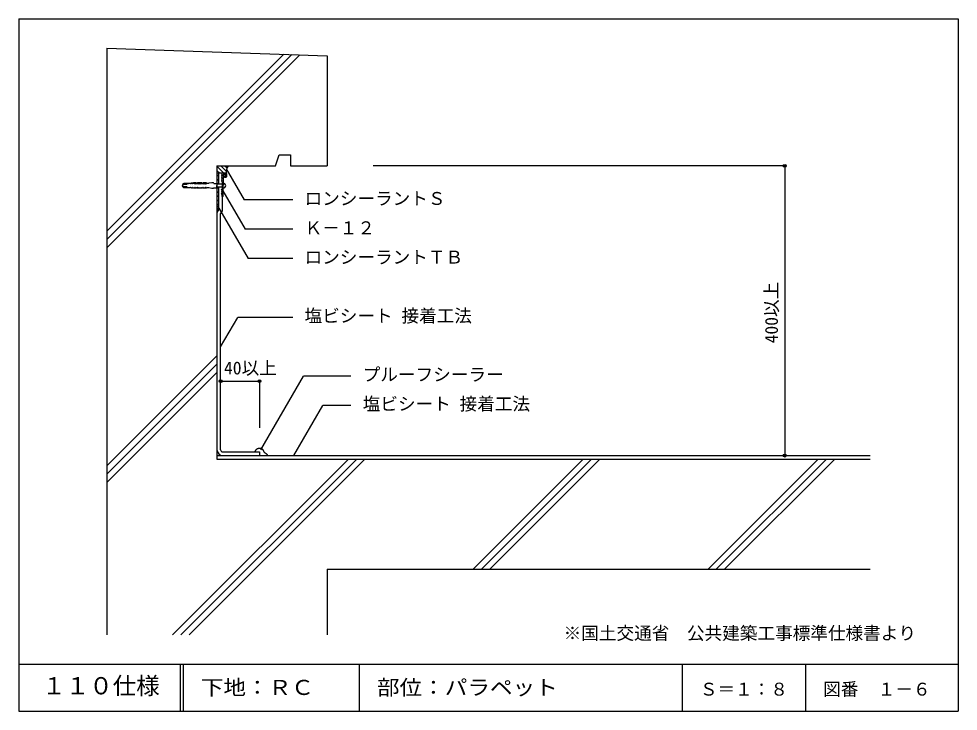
# Model space of a CAD drawing. Units: millimetres, scale not verified. Extents: x -634 to 646, y -1007 to 961.
# Drawn here: x -634 to 646, y -1007 to -63 of the extents above; entities that cross this region are included whole.
import ezdxf
from ezdxf.enums import TextEntityAlignment as Align

# ---------------------------------------------------------------- set-up
doc = ezdxf.new("R2010")
doc.units = ezdxf.units.MM
doc.header["$LTSCALE"] = 8
doc.header["$PDMODE"] = 32
doc.header["$PDSIZE"] = 4
for name, color, linetype in [('2-A_moji', 7, 'Continuous'), ('4-2', 7, 'Continuous'), ('4-3', 3, 'Continuous'), ('4-4', 2, 'Continuous'), ('4-6', 2, 'Continuous'), ('4-7', 7, 'Continuous'), ('4-A', 7, 'Continuous'), ('4-B', 7, 'Continuous'), ('4-D', 4, 'Continuous'), ('4-E', 4, 'Continuous'), ('F-2', 7, 'Continuous'), ('F-5', 6, 'Continuous'), ('F-7', 1, 'Continuous'), ('F-A', 7, 'Continuous')]:
    doc.layers.add(name, color=color, linetype=linetype)
doc.styles.add('HG丸ｺﾞｼｯｸM-PRO', font='')
doc.styles.add('ＭＳ ゴシック', font='')
doc.styles.get('HG丸ｺﾞｼｯｸM-PRO').set_extended_font_data('HG丸ｺﾞｼｯｸM-PRO')
doc.styles.get('ＭＳ ゴシック').set_extended_font_data('MS Gothic')

msp = doc.modelspace()

# ---------------------------------------------------------------- linework, layer by layer
at = {"layer": '4-2'}
for p, q in [((-363.947, -263.128), (-348.767, -263.128)), ((-356.947, -273.128), (-363.947, -273.128)), ((-361.947, -273.128), (-361.947, -288.128)), ((-361.947, -292.128), (-361.947, -323.128)), ((-361.947, -323.128), (-363.947, -326.592)), ((-361.947, -323.128), (-363.947, -323.128)), ((-363.947, -658.128), (-305.947, -658.128))]:
    msp.add_line(p, q, dxfattribs=at)
for points in [[(-363.947, -263.128), (-363.947, -663.128), (526.053, -663.128)], [(-311.944, -653.128), (-311.926, -652.997), (-311.892, -652.772), (-311.855, -652.548), (-311.81, -652.328), (-311.754, -652.111), (-311.685, -651.9), (-311.638, -651.78), (-311.597, -651.688), (-311.519, -651.532), (-311.431, -651.38), (-311.337, -651.231), (-311.237, -651.086), (-311.132, -650.943), (-311.07, -650.862), (-310.996, -650.767), (-310.865, -650.607), (-310.733, -650.449), (-310.597, -650.293), (-310.46, -650.14), (-310.321, -649.988), (-310.24, -649.901), (-310.154, -649.81), (-310.005, -649.654), (-309.853, -649.501), (-309.698, -649.351), (-309.539, -649.204), (-309.376, -649.063), (-309.278, -648.983), (-309.191, -648.915), (-309.036, -648.8), (-308.877, -648.692), (-308.714, -648.592), (-308.547, -648.499), (-308.375, -648.416), (-308.274, -648.372), (-308.16, -648.327), (-307.96, -648.26), (-307.756, -648.203), (-307.549, -648.156)], [(-307.549, -648.156), (-307.34, -648.116), (-307.129, -648.083), (-307.006, -648.066), (-306.858, -648.047), (-306.602, -648.02), (-306.345, -648.001), (-306.089, -647.992), (-305.834, -647.994), (-305.58, -648.008), (-305.434, -648.022), (-305.326, -648.036), (-305.142, -648.065), (-304.958, -648.099), (-304.774, -648.137), (-304.59, -648.177), (-304.405, -648.218), (-304.298, -648.241), (-304.175, -648.266), (-303.965, -648.309), (-303.755, -648.355), (-303.548, -648.408), (-303.345, -648.47), (-303.149, -648.546), (-303.038, -648.598), (-302.939, -648.651), (-302.774, -648.754), (-302.616, -648.871), (-302.465, -648.999), (-302.322, -649.136), (-302.186, -649.281), (-302.11, -649.368), (-302.026, -649.47), (-301.888, -649.652), (-301.758, -649.838), (-301.634, -650.028), (-301.517, -650.222), (-301.404, -650.418), (-301.34, -650.533), (-301.273, -650.656)], [(-301.273, -650.656), (-301.159, -650.869), (-301.047, -651.083), (-300.936, -651.299), (-300.825, -651.514), (-300.714, -651.731), (-300.649, -651.856), (-300.561, -652.025), (-300.404, -652.314), (-300.24, -652.599), (-300.065, -652.876), (-299.876, -653.142), (-299.671, -653.395), (-299.543, -653.535), (-299.497, -653.582), (-299.415, -653.661), (-299.331, -653.738), (-299.244, -653.812), (-299.155, -653.883), (-299.064, -653.951), (-299.01, -653.989), (-298.92, -654.048), (-298.762, -654.144), (-298.601, -654.236), (-298.438, -654.325), (-298.275, -654.414), (-298.114, -654.506), (-298.023, -654.561), (-297.93, -654.621), (-297.774, -654.728), (-297.622, -654.841), (-297.472, -654.958), (-297.325, -655.079), (-297.179, -655.201), (-297.094, -655.272), (-296.989, -655.362), (-296.807, -655.517), (-296.628, -655.674), (-296.453, -655.835), (-296.282, -656.002)], [(-296.282, -656.002), (-296.119, -656.175), (-296.028, -656.279), (-295.976, -656.341), (-295.89, -656.451), (-295.808, -656.563), (-295.73, -656.679), (-295.657, -656.797), (-295.59, -656.919), (-295.554, -656.99), (-295.508, -657.092), (-295.436, -657.271), (-295.374, -657.453), (-295.32, -657.639), (-295.27, -657.828), (-295.225, -658.017), (-295.199, -658.128)]]:
    msp.add_lwpolyline(points, dxfattribs=at)
msp.add_arc((-355.947, -650.128), 8, 180, 270, dxfattribs=at)
at = {"layer": '4-3'}
for q in [(526.053, -813.128), (-213.947, -902.651)]:
    msp.add_line((-213.947, -813.128), q, dxfattribs=at)
at = {"layer": '4-4'}
for p, q in [((-513.947, -102.651), (-213.947, -113.128)), ((-513.947, -102.651), (-513.947, -902.651)), ((-213.947, -113.128), (-213.947, -263.128)), ((-348.767, -263.128), (-283.947, -263.128)), ((-356.947, -304.928), (-356.947, -324.467)), ((-356.947, -324.467), (-358.947, -327.931)), ((-358.947, -650.128), (-358.947, -327.892)), ((-355.947, -653.128), (-305.947, -653.128)), ((-305.947, -653.128), (-305.947, -658.128)), ((-305.947, -658.128), (526.053, -658.128))]:
    msp.add_line(p, q, dxfattribs=at)
msp.add_lwpolyline([(-283.947, -263.128), (-278.947, -248.128), (-263.947, -248.128), (-263.947, -263.128), (-213.947, -263.128)], dxfattribs=at)
for centre, radius, start, end in [((-333.91, -272.468), 17.549, 147.84462, 182.15538), ((-355.947, -650.128), 3, 180, 270)]:
    msp.add_arc(centre, radius, start, end, dxfattribs=at)
at = {"layer": '4-6'}
for p, q in [((-356.947, -273.128), (-357.947, -274.128)), ((-356.947, -279.128), (-357.947, -280.128)), ((-351.447, -273.128), (-356.947, -273.128)), ((-355.347, -274.828), (-355.347, -289.628)), ((-355.147, -274.628), (-352.147, -274.628)), ((-352.147, -277.128), (-353.936, -277.128)), ((-353.194, -278.628), (-351.447, -278.628)), ((-351.947, -276.928), (-351.947, -274.828)), ((-350.447, -277.628), (-350.447, -274.128)), ((-356.947, -285.128), (-356.947, -295.128)), ((-355.347, -289.628), (-355.847, -290.128)), ((-355.347, -290.628), (-355.847, -290.128)), ((-355.347, -304.928), (-355.347, -290.628)), ((-356.947, -303.128), (-357.947, -302.128)), ((-356.947, -303.128), (-357.947, -302.128)), ((-356.947, -304.928), (-356.947, -303.128)), ((-355.547, -305.128), (-356.747, -305.128))]:
    msp.add_line(p, q, dxfattribs=at)
for points in [[(-357.947, -274.128), (-356.947, -275.128), (-357.947, -276.128), (-356.947, -277.128), (-357.947, -278.128)], [(-357.947, -276.128), (-356.947, -277.128), (-357.947, -278.128)], [(-357.947, -276.128), (-356.947, -277.128), (-357.947, -278.128), (-356.947, -279.128)], [(-357.947, -280.128), (-356.947, -281.128), (-357.947, -282.128), (-356.947, -283.128), (-357.947, -284.128)], [(-357.947, -282.128), (-356.947, -283.128), (-357.947, -284.128)], [(-357.947, -282.128), (-356.947, -283.128), (-357.947, -284.128), (-356.947, -285.128)], [(-357.947, -298.128), (-356.947, -297.128), (-357.947, -296.128), (-356.947, -295.128)], [(-356.947, -303.128), (-357.947, -302.128), (-356.947, -301.128), (-357.947, -300.128), (-356.947, -299.128), (-357.947, -298.128), (-356.947, -297.128), (-357.947, -296.128)], [(-357.947, -298.128), (-356.947, -297.128), (-357.947, -296.128)]]:
    msp.add_lwpolyline(points, dxfattribs=at)
for centre, radius, start, end in [((-355.147, -274.828), 0.2, 90, 180), ((-353.194, -277.628), 1, 157.97569, 270), ((-353.936, -277.328), 0.2, 90, 157.97569), ((-352.147, -274.828), 0.2, 0, 90), ((-352.147, -276.928), 0.2, 270, 0), ((-351.447, -274.128), 1, 0, 90), ((-351.447, -277.628), 1, 270, 0), ((-356.747, -304.928), 0.2, 180, 270), ((-355.547, -304.928), 0.2, 270, 0)]:
    msp.add_arc(centre, radius, start, end, dxfattribs=at)
at = {"layer": '4-7'}
for p, q in [((-399.238, -286.958), (-400.062, -287.392)), ((-399.238, -293.297), (-400.062, -292.863)), ((-383.571, -286.959), (-383.571, -286.959)), ((-383.571, -286.959), (-383.571, -286.959)), ((-383.571, -293.296), (-383.571, -293.296)), ((-383.571, -293.296), (-383.571, -293.296)), ((-355.347, -288.128), (-363.947, -288.128)), ((-355.347, -292.128), (-363.947, -292.128)), ((-355.347, -293.439), (-355.347, -286.816))]:
    msp.add_line(p, q, dxfattribs=at)
for points in [[(-403.031, -287.334), (-408.981, -287.334), (-409.633, -287.775), (-410.947, -288.778), (-410.947, -288.927), (-408.981, -287.842), (-405.01, -287.842)], [(-405.01, -288.425), (-408.981, -288.425), (-410.947, -289.51), (-410.947, -290.128)], [(-405.01, -291.83), (-408.981, -291.83), (-410.947, -290.745), (-410.947, -290.128)], [(-403.031, -292.921), (-408.981, -292.921), (-409.633, -292.48), (-410.947, -291.478), (-410.947, -291.328), (-408.981, -292.413), (-405.01, -292.413)], [(-400.31, -287.262), (-400.31, -287.128), (-401.093, -287.128), (-401.093, -287.278), (-402.701, -287.278), (-402.701, -287.284)], [(-400.31, -292.993), (-400.31, -293.128), (-401.093, -293.128), (-401.093, -292.978), (-402.701, -292.978), (-402.701, -292.971)], [(-392.476, -286.991), (-392.476, -286.453), (-395.725, -286.453), (-399.238, -286.958), (-398.76, -286.959), (-398.743, -287.268)], [(-392.476, -293.264), (-392.476, -293.803), (-395.725, -293.803), (-399.238, -293.297), (-398.76, -293.296), (-398.743, -292.987)], [(-398.496, -287.412), (-397.671, -286.962), (-397.194, -286.964), (-397.176, -287.286)], [(-398.496, -292.843), (-397.671, -293.293), (-397.194, -293.291), (-397.176, -292.969)], [(-396.929, -287.435), (-396.104, -286.971), (-395.627, -286.975), (-395.61, -287.309)], [(-396.929, -292.82), (-396.104, -293.284), (-395.627, -293.28), (-395.61, -292.946)], [(-395.362, -287.467), (-394.538, -286.987), (-394.06, -286.991), (-394.043, -287.339)], [(-395.362, -292.788), (-394.538, -293.269), (-394.06, -293.264), (-394.043, -292.916)], [(-393.796, -287.499), (-392.971, -286.991), (-392.476, -286.991)], [(-393.796, -292.756), (-392.971, -293.264), (-392.476, -293.264)], [(-384.643, -286.991), (-384.643, -286.453), (-390.44, -286.453), (-391.404, -286.959)], [(-391.404, -286.959), (-390.927, -286.962), (-390.91, -287.283)], [(-391.404, -293.296), (-390.927, -293.293), (-390.91, -292.972)], [(-384.643, -293.264), (-384.643, -293.803), (-390.44, -293.803), (-391.404, -293.296)], [(-390.662, -287.442), (-389.838, -286.991), (-389.36, -286.991), (-389.343, -287.339)], [(-390.662, -292.813), (-389.838, -293.264), (-389.36, -293.264), (-389.343, -292.916)], [(-389.096, -287.499), (-388.271, -286.991), (-387.794, -286.991), (-387.776, -287.339)], [(-389.096, -292.756), (-388.271, -293.264), (-387.794, -293.264), (-387.776, -292.916)], [(-387.529, -287.499), (-386.704, -286.991), (-386.227, -286.991), (-386.21, -287.339)], [(-387.529, -292.756), (-386.704, -293.264), (-386.227, -293.264), (-386.21, -292.916)], [(-385.962, -287.499), (-385.138, -286.991), (-384.643, -286.991)], [(-385.962, -292.756), (-385.138, -293.264), (-384.643, -293.264)], [(-378.376, -287.431), (-378.376, -286.453), (-382.61, -286.453), (-383.571, -286.954), (-383.571, -286.959)], [(-383.571, -286.959), (-383.094, -286.963), (-383.076, -287.28)], [(-378.376, -292.824), (-378.376, -293.803), (-382.61, -293.803), (-383.571, -293.301), (-383.571, -293.296)], [(-383.571, -293.296), (-383.094, -293.293), (-383.076, -292.975)], [(-382.829, -287.442), (-382.004, -286.991), (-381.527, -286.991), (-381.51, -287.339)], [(-382.829, -292.813), (-382.004, -293.264), (-381.527, -293.264), (-381.51, -292.916)], [(-381.262, -287.499), (-380.438, -286.991), (-379.96, -286.991), (-379.943, -287.34)], [(-381.262, -292.756), (-380.438, -293.264), (-379.96, -293.264), (-379.943, -292.915)], [(-379.696, -287.499), (-378.871, -286.991), (-378.376, -286.991)], [(-379.696, -292.756), (-378.871, -293.264), (-378.376, -293.264)], [(-368.042, -287.128), (-368.867, -286.378), (-370.965, -286.378), (-375.083, -286.926), (-375.49, -287.168), (-375.49, -287.128), (-377.304, -287.128), (-378.129, -287.561)], [(-368.042, -293.128), (-368.867, -293.878), (-370.965, -293.878), (-375.083, -293.329), (-375.49, -293.087), (-375.49, -293.128), (-377.304, -293.128), (-378.129, -292.695)], [(-368.042, -287.128), (-363.947, -287.128), (-363.947, -290.128)], [(-368.042, -293.128), (-363.947, -293.128), (-363.947, -290.128)]]:
    msp.add_lwpolyline(points, dxfattribs=at)
msp.add_arc((-355.347, -290.128), 3.311, 270, 90, dxfattribs=at)
for centre, major_axis, start_param, end_param in [((-405.02, -288.134), (-0.321, 0), 1.53903058, 4.68062324), ((-405.02, -292.122), (-0.321, 0), 1.60256207, 4.74415472), ((-402.995, -286.608), (-0.8, 0), 1.52616768, 1.947508), ((-402.995, -293.647), (-0.8, 0), 4.3356773, 4.75701762), ((-400.137, -287.249), (-0.174, 0), 0.08184746, 2.17717053), ((-400.137, -293.006), (-0.174, 0), 4.10601478, 6.20133785), ((-398.52, -287.205), (-0.229, 0), 0.23120263, 1.6765256), ((-398.52, -293.05), (-0.229, 0), 4.60665971, 6.05198268), ((-396.953, -287.227), (-0.229, 0), 0.23120263, 1.6765256), ((-396.953, -293.028), (-0.229, 0), 4.60665971, 6.05198268), ((-395.387, -287.259), (-0.229, 0), 0.23120263, 1.6765256), ((-395.387, -292.996), (-0.229, 0), 4.60665971, 6.05198268), ((-393.82, -287.292), (-0.229, 0), 0.23120263, 1.6765256), ((-393.82, -292.963), (-0.229, 0), 4.60665971, 6.05198268), ((-391.94, -286.937), (-0.536, 0), 0.0442118, 3.09738086), ((-391.94, -293.318), (-0.536, 0), 3.18580445, 6.23897351), ((-390.687, -287.234), (-0.229, 0), 0.23120263, 1.6765256), ((-390.687, -293.021), (-0.229, 0), 4.60665971, 6.05198268), ((-389.12, -287.292), (-0.229, 0), 0.23120263, 1.6765256), ((-389.12, -292.963), (-0.229, 0), 4.60665971, 6.05198268), ((-387.553, -287.292), (-0.229, 0), 0.23120263, 1.6765256), ((-387.553, -292.963), (-0.229, 0), 4.60665971, 6.05198268), ((-385.987, -287.292), (-0.229, 0), 0.23120263, 1.6765256), ((-385.987, -292.963), (-0.229, 0), 4.60665971, 6.05198268), ((-384.107, -286.937), (-0.536, 0), 0.0442118, 3.09738086), ((-384.107, -293.318), (-0.536, 0), 3.18580445, 6.23897351), ((-382.853, -287.235), (-0.229, 0), 0.23120263, 1.6765256), ((-382.853, -293.02), (-0.229, 0), 4.60665971, 6.05198268), ((-381.287, -287.292), (-0.229, 0), 0.23120263, 1.6765256), ((-381.287, -292.963), (-0.229, 0), 4.60665971, 6.05198268), ((-379.72, -287.292), (-0.229, 0), 0.23120263, 1.6765256), ((-379.72, -292.963), (-0.229, 0), 4.60665971, 6.05198268), ((-378.205, -287.42), (-0.172, 0), 0.06847995, 2.16287955), ((-378.205, -292.835), (-0.172, 0), 4.12030576, 6.21470536)]:
    msp.add_ellipse(centre, major_axis=major_axis, ratio=0.909574, start_param=start_param, end_param=end_param, dxfattribs=at)
at = {"layer": '4-A'}
for p, q in [((-351.202, -267.191), (-326.67, -309.682)), ((-355.951, -297.196), (-325.648, -349.682)), ((-362.973, -317.514), (-321.307, -389.682)), ((-260.57, -309.682), (-326.67, -309.682)), ((-260.57, -349.682), (-325.648, -349.682)), ((-260.57, -389.682), (-321.307, -389.682)), ((-358.947, -509.976), (-335.682, -469.682)), ((-260.57, -469.682), (-335.682, -469.682)), ((-303.972, -650.416), (-245.813, -549.682)), ((-181.339, -549.682), (-245.813, -549.682)), ((-259.132, -658.128), (-219.615, -589.682)), ((-181.339, -589.682), (-219.615, -589.682))]:
    msp.add_line(p, q, dxfattribs=at)
at = {"layer": '4-B'}
for p, q in [((409.679, -263.128), (-151.121, -263.128)), ((409.679, -263.128), (409.679, -658.128)), ((-358.947, -556.749), (-305.947, -556.749)), ((-305.947, -556.749), (-305.947, -620.47))]:
    msp.add_line(p, q, dxfattribs=at)
at = {"layer": '4-B', "color": 1}
for p in [(409.679, -263.128), (-358.947, -556.749), (-305.947, -556.749), (409.679, -658.128)]:
    msp.add_point(p, dxfattribs=at)
at = {"layer": '4-D'}
for p, q in [((-363.947, -263.64), (-354.459, -273.128)), ((-358.802, -263.128), (-351.356, -270.573)), ((-353.145, -263.128), (-350.238, -266.035)), ((-363.947, -269.297), (-360.116, -273.128)), ((-363.947, -277.453), (-361.947, -275.453)), ((-363.947, -283.11), (-361.947, -281.11)), ((-363.947, -294.424), (-361.947, -292.424)), ((-363.307, -288.128), (-361.947, -286.767)), ((-363.947, -300.081), (-361.947, -298.081)), ((-363.947, -305.738), (-361.947, -303.738)), ((-363.947, -311.394), (-361.947, -309.394)), ((-363.947, -317.051), (-361.947, -315.051)), ((-363.947, -322.708), (-361.947, -320.708))]:
    msp.add_line(p, q, dxfattribs=at)
at = {"layer": '4-E'}
for p, q in [((-513.947, -352.214), (-272.805, -111.072)), ((-513.947, -363.528), (-261.873, -111.454)), ((-513.947, -374.841), (-250.941, -111.836)), ((-513.947, -672.214), (-363.947, -522.214)), ((-513.947, -683.528), (-363.947, -533.528)), ((-513.947, -694.841), (-363.947, -544.841)), ((-424.384, -902.651), (-184.86, -663.128)), ((-413.07, -902.651), (-173.547, -663.128)), ((-401.757, -902.651), (-162.233, -663.128)), ((-14.86, -813.128), (135.14, -663.128)), ((-3.547, -813.128), (146.453, -663.128)), ((7.767, -813.128), (157.767, -663.128)), ((305.14, -813.128), (455.14, -663.128)), ((316.453, -813.128), (466.453, -663.128)), ((327.767, -813.128), (477.767, -663.128))]:
    msp.add_line(p, q, dxfattribs=at)
at = {"layer": 'F-2'}
for p, q in [((-169.947, -942.651), (-169.947, -1006.651)), ((270.053, -942.651), (270.053, -1006.651)), ((438.053, -942.651), (438.053, -1006.651))]:
    msp.add_line(p, q, dxfattribs=at)
at = {"layer": 'F-5'}
for p, q in [((-633.947, -942.651), (646.053, -942.651)), ((-413.947, -942.651), (-413.947, -1006.651)), ((-409.947, -942.651), (-409.947, -1006.651))]:
    msp.add_line(p, q, dxfattribs=at)
at = {"layer": 'F-7'}
for p, q in [((-633.947, -62.651), (-633.947, -1006.651)), ((-633.947, -1006.651), (646.053, -1006.651))]:
    msp.add_line(p, q, dxfattribs=at)
msp.add_lwpolyline([(-633.947, -62.651), (646.053, -62.651), (646.053, -1006.651)], dxfattribs=at)

# ---------------------------------------------------------------- texts
at = {"layer": '2-A_moji', "style": 'ＭＳ ゴシック'}
msp.add_text('※国土交通省\u3000公共建築工事標準仕様書より', height=17.6, dxfattribs=at).set_placement((108.445, -914.338), align=Align.BOTTOM_LEFT)
at = {"layer": '4-A', "style": 'ＭＳ ゴシック'}
for s, p in [('ロンシーラントＳ', (-244.57, -321.682)), ('Ｋ－１２', (-244.57, -361.682)), ('ロンシーラントＴＢ', (-244.57, -401.682)), ('塩ビシート 接着工法', (-244.57, -481.682)), ('プルーフシーラー', (-165.339, -561.682)), ('塩ビシート 接着工法', (-165.339, -601.682))]:
    msp.add_text(s, height=17.6, dxfattribs=at).set_placement(p, align=Align.BOTTOM_LEFT)
at = {"layer": '4-B', "style": 'ＭＳ ゴシック'}
msp.add_text('400以上', height=17.6, rotation=90, dxfattribs=at).set_placement((405.679, -505.128), align=Align.BOTTOM_LEFT)
msp.add_text('40以上', height=17.6, dxfattribs=at).set_placement((-354.372, -552.749), align=Align.BOTTOM_LEFT)
at = {"layer": 'F-A', "style": 'HG丸ｺﾞｼｯｸM-PRO'}
for s, height, p in [('１１０仕様', 23.46, (-601.947, -990.651)), ('Ｓ＝１：８', 17.6, (294.053, -990.651)), ('図番', 17.6, (462.053, -990.651)), ('１－６', 17.6, (536.322, -990.651))]:
    msp.add_text(s, height=height, dxfattribs=at).set_placement(p, align=Align.BOTTOM_LEFT)
at = {"layer": 'F-A', "style": 'HG丸ｺﾞｼｯｸM-PRO', "width": 1.1}
for s, p in [('下地：ＲＣ', (-385.947, -990.651)), ('部位：パラペット', (-145.947, -990.651))]:
    msp.add_text(s, height=20.53, dxfattribs=at).set_placement(p, align=Align.BOTTOM_LEFT)

doc.saveas('drawing.dxf')
